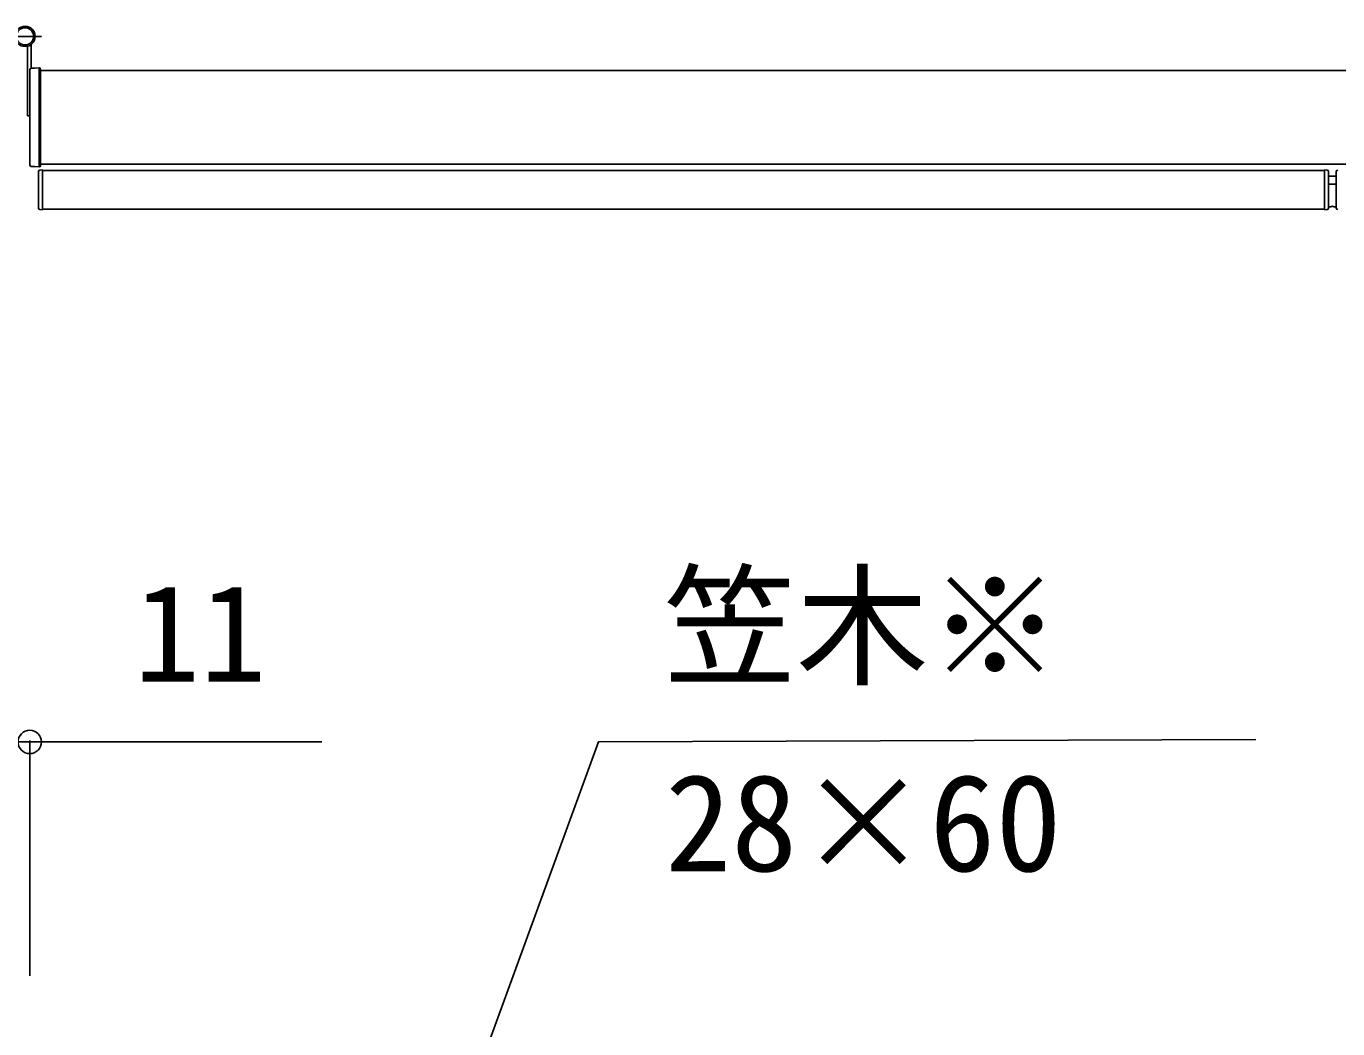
# Model space of a CAD drawing. Units: millimetres, scale not verified. Extents: x -4375 to 4375, y -6502 to 6475.
# Drawn here: x -163 to 678, y 1614 to 2258 of the extents above; entities that cross this region are included whole.
import ezdxf
from ezdxf.enums import TextEntityAlignment as Align

# ---------------------------------------------------------------- set-up
doc = ezdxf.new("R2010")
doc.units = ezdxf.units.MM
doc.header["$LTSCALE"] = 30
for name, color, linetype in [('0-2_YKK_13', 4, 'Continuous'), ('0-3_YKK_A1', 4, 'Continuous'), ('0-4_YKK_D', 6, 'Continuous')]:
    doc.layers.add(name, color=color, linetype=linetype)
doc.styles.add('ＭＳ ゴシック', font='')
doc.styles.get('ＭＳ ゴシック').set_extended_font_data('MS Gothic')

msp = doc.modelspace()

# ---------------------------------------------------------------- linework, layer by layer
at = {"layer": '0-2_YKK_13'}
for p, q in [((-153.5, 2251), (-174.5, 2251)), ((-162.5, 2200), (-162.5, 2244.63)), ((-160, 2245.64), (-160, 2230.49)), ((-155, 2230.8), (-155, 2230.8)), ((-161, 2229.49), (-161, 2168.51)), ((-155, 2168.14), (-155, 2229.86)), ((-154, 2168.2), (-154, 2229.8)), ((-162.5, 2200), (-161, 2200)), ((-155.38, 2140.79), (-155.38, 2164.21)), ((-155, 2167.2), (-155, 2167.2)), ((-154.44, 2165.2), (-152.88, 2165.3)), ((-152.88, 2165.3), (-152.88, 2139.7)), ((670, 2139.7), (670, 2165.3)), ((670, 2165.3), (671.56, 2165.2)), ((672.5, 2164.21), (672.5, 2140.79)), ((677.5, 2164.21), (677.5, 2140.79)), ((677.5, 2161.29), (672.5, 2161.29)), ((677.5, 2156.09), (672.5, 2156.09)), ((-152.88, 2139.7), (-154.44, 2139.79)), ((671.56, 2139.8), (670, 2139.7)), ((674.13, 2141.5), (672.5, 2141.5)), ((677.5, 2141.5), (675.87, 2141.5))]:
    msp.add_line(p, q, dxfattribs=at)
for points in [[(-155, 2230.8), (-157.95, 2230.62), (-160.07, 2230.49)], [(-155, 2230.8), (-155.01, 2230.75), (-155.01, 2230.62), (-155.01, 2230.42), (-155.01, 2230.16), (-155, 2229.86)], [(-160.07, 2167.51), (-157.95, 2167.38), (-155, 2167.2)], [(-155, 2168.14), (-155.01, 2167.84), (-155.01, 2167.58), (-155.01, 2167.38), (-155.01, 2167.25), (-155, 2167.2)]]:
    msp.add_lwpolyline(points, dxfattribs=at)
for points in [[(-155, 2229.86), (-155, 2229.86), (-155, 2229.86), (-155, 2229.86), (-155, 2229.86), (-155, 2229.86), (-155, 2229.86), (-155, 2229.86)], [(-155, 2168.14), (-155, 2168.14), (-155, 2168.14), (-155, 2168.14), (-155, 2168.14), (-155, 2168.14), (-155, 2168.14), (-155, 2168.14)]]:
    msp.add_lwpolyline(points, close=True, dxfattribs=at)
for radius in [6.5, 5.5]:
    msp.add_circle((-164, 2251), radius, dxfattribs=at)
for centre, radius, start, end in [((-159.5, 2245.64), 0.5, 127.89952, 180), ((-160, 2229.49), 1, 93.5, 180), ((-155, 2229.8), 1, 0, 90), ((-160, 2168.51), 1, 180, 266.5), ((-154.38, 2164.21), 1, 93.5, 180), ((-155, 2168.2), 1, 270, 0), ((671.5, 2164.21), 1, 0, 86.5), ((678.5, 2164.21), 1, 93.5, 180), ((-154.38, 2140.79), 1, 180, 266.5), ((671.5, 2140.79), 1, 273.5, 0), ((675, 2141), 1, 30, 150), ((678.5, 2140.79), 1, 180, 266.5)]:
    msp.add_arc(centre, radius, start, end, dxfattribs=at)
at = {"layer": '0-3_YKK_A1'}
for p, q in [((-152.88, 2165), (670, 2165)), ((-152.88, 2140), (670, 2140))]:
    msp.add_line(p, q, dxfattribs=at)
for points in [[(1437.81, 2229), (679.5, 2229), (-154, 2229)], [(1437.81, 2169), (679.5, 2169), (-154, 2169)]]:
    msp.add_lwpolyline(points, dxfattribs=at)
at = {"layer": '0-4_YKK_D'}
for p, q in [((-172, 1798.2), (-161, 1798.2)), ((-161, 1648.2), (-161, 1799.2)), ((-161, 1798.2), (26.42, 1798.2))]:
    msp.add_line(p, q, dxfattribs=at)
msp.add_lwpolyline([(131.12, 1598.2), (203.91, 1798.2), (625.93, 1799.79)], dxfattribs=at)
msp.add_circle((-161, 1798.2), 7.5, dxfattribs=at)

# ---------------------------------------------------------------- texts
at = {"layer": '0-4_YKK_D', "style": 'ＭＳ ゴシック'}
for s, p in [('笠木※', (245.83, 1822.67)), ('11', (-94.04, 1818.2)), ('28×60', (246.8, 1696.52))]:
    msp.add_text(s, height=62.32, dxfattribs=at).set_placement(p, align=Align.BOTTOM_LEFT)

doc.saveas('drawing.dxf')
